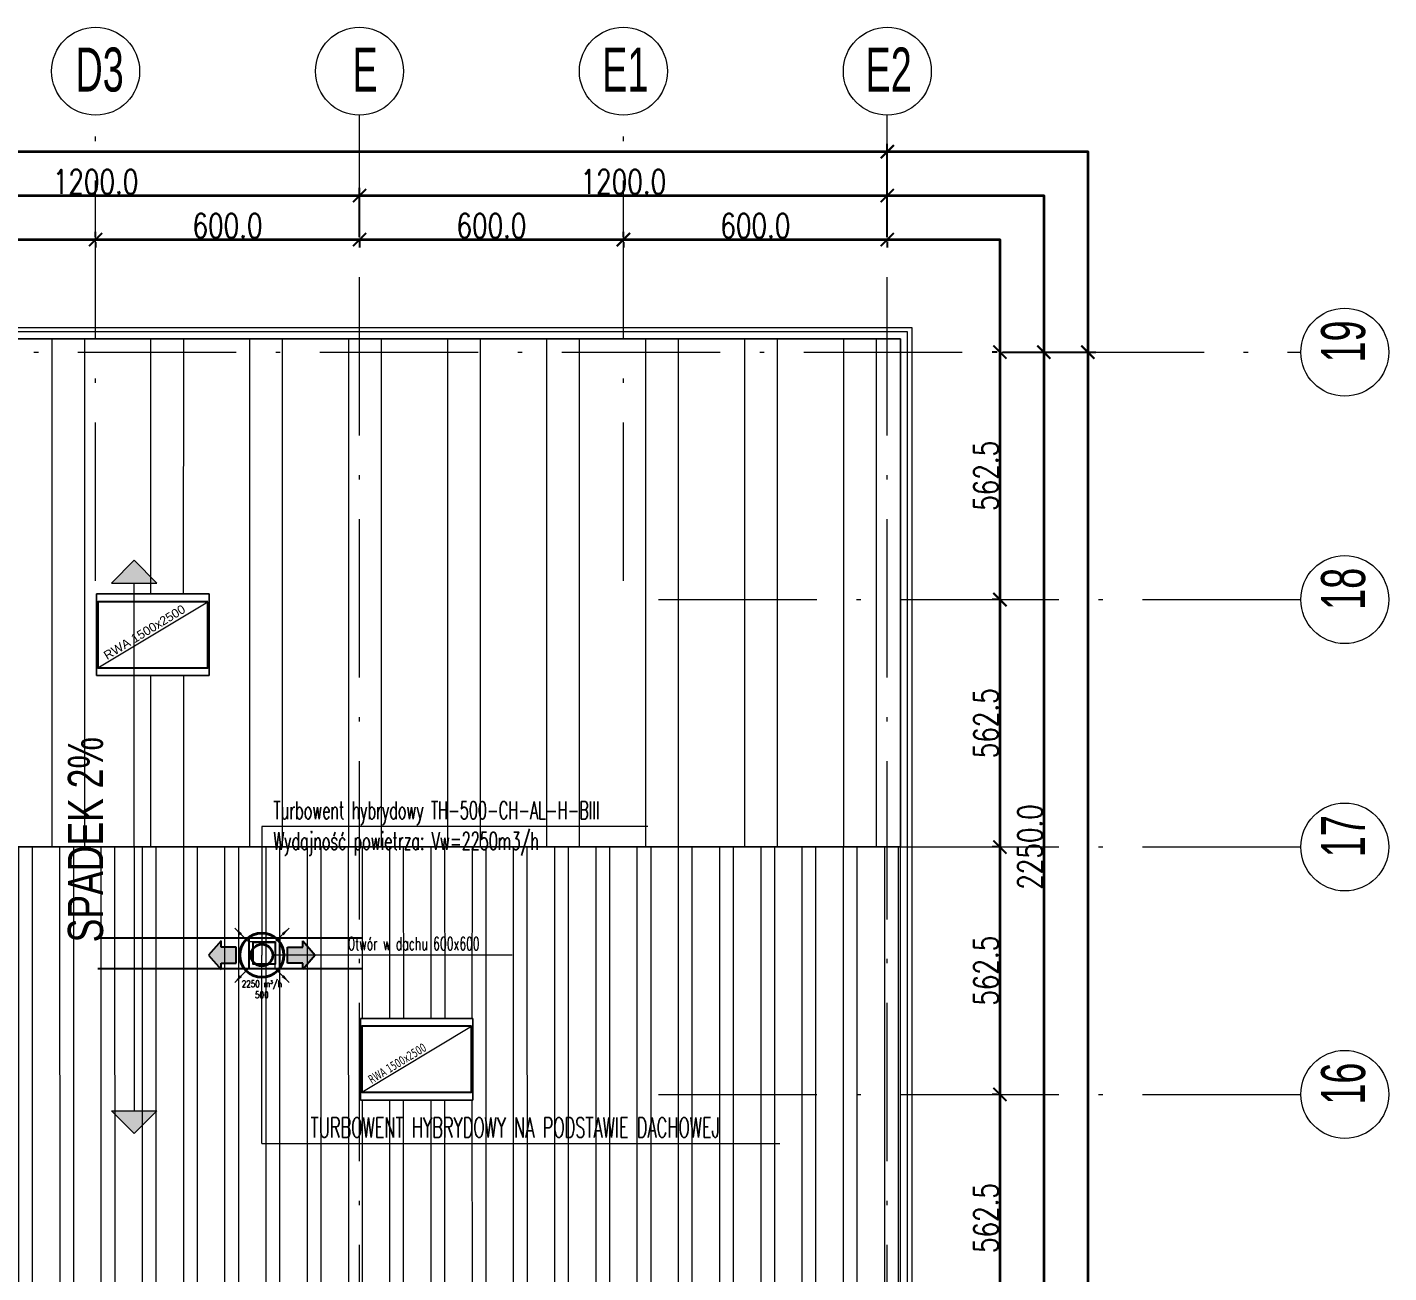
# Model space of a CAD drawing. Extents: x 6529560 to 6558080, y 5579316 to 5588131.
# Drawn here: x 6543356.3 to 6543387.26, y 5579587.29 to 5579615.61 of the extents above; entities that cross this region are included whole.
import ezdxf
from ezdxf.enums import TextEntityAlignment as Align

# ---------------------------------------------------------------- set-up
doc = ezdxf.new("R2010")
doc.units = 0
doc.header["$MEASUREMENT"] = 0
doc.header["$PDSIZE"] = -5
for name, pattern in [('ACAD_ISO10W100', [18, 12, -3, 0, -3]), ('GR_SOLID', [0]), ('STRICHLINIE', [0.75, 0.5, -0.25])]:
    doc.linetypes.add(name, pattern=pattern)
doc.layers.get('0').update_dxf_attribs({"color": 2, "linetype": 'CONTINUOUS', "lineweight": 5})
doc.layers.get('Defpoints').update_dxf_attribs({"linetype": 'CONTINUOUS'})
for name, color, linetype in [('06', 6, 'CONTINUOUS'), ('9', 1, 'CONTINUOUS'), ('_ajw_wywiew', 20, 'STRICHLINIE'), ('arch_osie opisy', 1, 'CONTINUOUS')]:
    doc.layers.add(name, color=color, linetype=linetype)
for name, color, linetype, lineweight in [('3', 4, 'CONTINUOUS', 13), ('arch_opisy', 20, 'CONTINUOUS', 13), ('arch_osie', 181, 'CONTINUOUS', 5), ('arch_powierzchnia', 6, 'CONTINUOUS', 35), ('arch_sciany zewnętrzne', 94, 'CONTINUOUS', 18), ('arch_wymiary', 2, 'CONTINUOUS', 13), ('arch_zadaszenie', 76, 'CONTINUOUS', 15), ('arch_zadaszenie klapy dymowe', 31, 'CONTINUOUS', 13), ('arch_zadaszenie_raster', 76, 'CONTINUOUS', 15), ('FLUID-W1', 7, 'CONTINUOUS', 35), ('FLUID-W1-150-ARRGR', 7, 'CONTINUOUS', 13), ('IS_CIĘŻARY', 1, 'CONTINUOUS', 25), ('IS_OTWOROWANIE', 6, 'CONTINUOUS', 35), ('IS_wentylacja opis', 7, 'CONTINUOUS', 18)]:
    doc.layers.add(name, color=color, linetype=linetype, lineweight=lineweight)
doc.styles.add('FDBES', font='simplex.shx')
doc.styles.add('simplex', font='simplex.shx', dxfattribs={"width": 0.8})
doc.styles.get("Standard").update_dxf_attribs({"font": 'arial.ttf', "width": 0.75})
doc.styles.add('styl1', font='romans.shx', dxfattribs={"width": 0.75})
doc.dimstyles.new('FDBES', dxfattribs={"dimscale": 50, "dimtxt": 4, "dimasz": 2.5, "dimexe": 0.8, "dimexo": 2, "dimgap": 1, "dimtad": 1, "dimdsep": 46, "dimtxsty": 'FDBES', "dimcen": 2.5, "dimclrd": 4, "dimclre": 5, "dimadec": 0, "dimazin": 0, "dimtfac": 1, "dimtmove": 0, "dimatfit": 3, "dimfxl": 1, "dimarcsym": 0})
doc.dimstyles.new('wymiary hala', dxfattribs={"dimtxt": 0.55, "dimasz": 0.3, "dimexe": 0.18, "dimexo": 0.0625, "dimgap": 0.04, "dimtad": 1, "dimtoh": 1, "dimdec": 1, "dimlfac": 100, "dimzin": 0, "dimdsep": 46, "dimtxsty": 'styl1', "dimblk": 'ARCHTICK', "dimcen": 0.09, "dimadec": 0, "dimazin": 0, "dimtfac": 1, "dimtdec": 1, "dimtofl": 0, "dimtmove": 0, "dimatfit": 3, "dimldrblk": 'ARCHTICK', "dimfxl": 1, "dimtolj": 1, "dimtzin": 0, "dimarcsym": 0})

# ---------------------------------------------------------------- blocks, each defined once
blk = doc.blocks.new('_ArchTick')
at = {"color": 0, "linetype": 'ByBlock', "const_width": 0.15}
blk.add_lwpolyline([(-0.5, -0.5), (0.5, 0.5)], dxfattribs=at)
blk = doc.blocks.new('*D169')
at = {"layer": 'arch_wymiary', "color": 0, "lineweight": -2, "transparency": 16777216}
for p, q in [((6543267.857, 5579610.83), (6543267.857, 5579612.96)), ((6543267.857, 5579612.78), (6543375.857, 5579612.78)), ((6543375.857, 5579610.843), (6543375.857, 5579612.96))]:
    blk.add_line(p, q, dxfattribs=at)
at = {"layer": 'Defpoints', "color": 0, "transparency": 16777216}
for p in [(6543375.857, 5579612.78), (6543267.857, 5579610.768), (6543375.857, 5579610.78)]:
    blk.add_point(p, dxfattribs=at)
at = {"layer": 'arch_wymiary', "color": 0, "lineweight": -2, "transparency": 16777216, "xscale": 0.3, "yscale": 0.3, "zscale": 0.3, "rotation": 180}
blk.add_blockref('_ArchTick', (6543267.857, 5579612.78), dxfattribs=at)
at = {"layer": 'arch_wymiary', "color": 0, "lineweight": -2, "transparency": 16777216, "xscale": 0.3, "yscale": 0.3, "zscale": 0.3}
blk.add_blockref('_ArchTick', (6543375.857, 5579612.78), dxfattribs=at)
at = {"layer": 'arch_wymiary', "color": 0, "transparency": 16777216, "insert": (6543321.857, 5579613.095), "char_height": 0.55, "attachment_point": 5, "style": 'styl1'}
blk.add_mtext('\\A1;10800.0', dxfattribs=at)
blk = doc.blocks.new('*D170')
at = {"layer": 'arch_wymiary', "color": 0, "lineweight": -2, "transparency": 16777216}
for p, q in [((6543363.857, 5579610.843), (6543363.857, 5579611.96)), ((6543375.857, 5579610.843), (6543375.857, 5579611.96)), ((6543375.857, 5579611.78), (6543363.857, 5579611.78))]:
    blk.add_line(p, q, dxfattribs=at)
at = {"layer": 'Defpoints', "color": 0, "transparency": 16777216}
for p in [(6543363.857, 5579611.78), (6543363.857, 5579610.78), (6543375.857, 5579610.78)]:
    blk.add_point(p, dxfattribs=at)
at = {"layer": 'arch_wymiary', "color": 0, "lineweight": -2, "transparency": 16777216, "xscale": 0.3, "yscale": 0.3, "zscale": 0.3, "rotation": 180}
blk.add_blockref('_ArchTick', (6543363.857, 5579611.78), dxfattribs=at)
at = {"layer": 'arch_wymiary', "color": 0, "lineweight": -2, "transparency": 16777216, "xscale": 0.3, "yscale": 0.3, "zscale": 0.3}
blk.add_blockref('_ArchTick', (6543375.857, 5579611.78), dxfattribs=at)
at = {"layer": 'arch_wymiary', "color": 0, "transparency": 16777216, "insert": (6543369.857, 5579612.095), "char_height": 0.55, "attachment_point": 5, "style": 'styl1'}
blk.add_mtext('\\A1;1200.0', dxfattribs=at)
blk = doc.blocks.new('*D171')
at = {"layer": 'arch_wymiary', "color": 0, "lineweight": -2, "transparency": 16777216}
for p, q in [((6543351.857, 5579610.843), (6543351.857, 5579611.96)), ((6543363.857, 5579610.843), (6543363.857, 5579611.96)), ((6543363.857, 5579611.78), (6543351.857, 5579611.78))]:
    blk.add_line(p, q, dxfattribs=at)
at = {"layer": 'Defpoints', "color": 0, "transparency": 16777216}
for p in [(6543351.857, 5579611.78), (6543351.857, 5579610.78), (6543363.857, 5579610.78)]:
    blk.add_point(p, dxfattribs=at)
at = {"layer": 'arch_wymiary', "color": 0, "lineweight": -2, "transparency": 16777216, "xscale": 0.3, "yscale": 0.3, "zscale": 0.3, "rotation": 180}
blk.add_blockref('_ArchTick', (6543351.857, 5579611.78), dxfattribs=at)
at = {"layer": 'arch_wymiary', "color": 0, "lineweight": -2, "transparency": 16777216, "xscale": 0.3, "yscale": 0.3, "zscale": 0.3}
blk.add_blockref('_ArchTick', (6543363.857, 5579611.78), dxfattribs=at)
at = {"layer": 'arch_wymiary', "color": 0, "transparency": 16777216, "insert": (6543357.857, 5579612.095), "char_height": 0.55, "attachment_point": 5, "style": 'styl1'}
blk.add_mtext('\\A1;1200.0', dxfattribs=at)
blk = doc.blocks.new('*D193')
at = {"layer": 'arch_wymiary', "color": 0, "lineweight": -2, "transparency": 16777216}
for p, q in [((6543351.857, 5579610.78), (6543351.857, 5579610.6)), ((6543351.857, 5579610.78), (6543357.857, 5579610.78)), ((6543357.857, 5579610.718), (6543357.857, 5579610.6))]:
    blk.add_line(p, q, dxfattribs=at)
at = {"layer": 'Defpoints', "color": 0, "transparency": 16777216}
for p in [(6543351.857, 5579610.843), (6543357.857, 5579610.78), (6543357.857, 5579610.78)]:
    blk.add_point(p, dxfattribs=at)
at = {"layer": 'arch_wymiary', "color": 0, "lineweight": -2, "transparency": 16777216, "xscale": 0.3, "yscale": 0.3, "zscale": 0.3, "rotation": 180}
blk.add_blockref('_ArchTick', (6543351.857, 5579610.78), dxfattribs=at)
at = {"layer": 'arch_wymiary', "color": 0, "lineweight": -2, "transparency": 16777216, "xscale": 0.3, "yscale": 0.3, "zscale": 0.3}
blk.add_blockref('_ArchTick', (6543357.857, 5579610.78), dxfattribs=at)
at = {"layer": 'arch_wymiary', "color": 0, "transparency": 16777216, "insert": (6543354.857, 5579611.095), "char_height": 0.55, "attachment_point": 5, "style": 'styl1'}
blk.add_mtext('\\A1;600.0', dxfattribs=at)
blk = doc.blocks.new('*D194')
at = {"layer": 'arch_wymiary', "color": 0, "lineweight": -2, "transparency": 16777216}
for p, q in [((6543357.857, 5579610.843), (6543357.857, 5579610.96)), ((6543357.857, 5579610.78), (6543363.857, 5579610.78)), ((6543363.857, 5579610.78), (6543363.857, 5579610.6))]:
    blk.add_line(p, q, dxfattribs=at)
at = {"layer": 'Defpoints', "color": 0, "transparency": 16777216}
for p in [(6543357.857, 5579610.78), (6543363.857, 5579610.843), (6543363.857, 5579610.78)]:
    blk.add_point(p, dxfattribs=at)
at = {"layer": 'arch_wymiary', "color": 0, "lineweight": -2, "transparency": 16777216, "xscale": 0.3, "yscale": 0.3, "zscale": 0.3, "rotation": 180}
blk.add_blockref('_ArchTick', (6543357.857, 5579610.78), dxfattribs=at)
at = {"layer": 'arch_wymiary', "color": 0, "lineweight": -2, "transparency": 16777216, "xscale": 0.3, "yscale": 0.3, "zscale": 0.3}
blk.add_blockref('_ArchTick', (6543363.857, 5579610.78), dxfattribs=at)
at = {"layer": 'arch_wymiary', "color": 0, "transparency": 16777216, "insert": (6543360.857, 5579611.095), "char_height": 0.55, "attachment_point": 5, "style": 'styl1'}
blk.add_mtext('\\A1;600.0', dxfattribs=at)
blk = doc.blocks.new('*D195')
at = {"layer": 'arch_wymiary', "color": 0, "lineweight": -2, "transparency": 16777216}
for p, q in [((6543363.857, 5579610.78), (6543363.857, 5579610.6)), ((6543363.857, 5579610.78), (6543369.857, 5579610.78)), ((6543369.857, 5579610.718), (6543369.857, 5579610.6))]:
    blk.add_line(p, q, dxfattribs=at)
at = {"layer": 'Defpoints', "color": 0, "transparency": 16777216}
for p in [(6543363.857, 5579610.843), (6543369.857, 5579610.78), (6543369.857, 5579610.78)]:
    blk.add_point(p, dxfattribs=at)
at = {"layer": 'arch_wymiary', "color": 0, "lineweight": -2, "transparency": 16777216, "xscale": 0.3, "yscale": 0.3, "zscale": 0.3, "rotation": 180}
blk.add_blockref('_ArchTick', (6543363.857, 5579610.78), dxfattribs=at)
at = {"layer": 'arch_wymiary', "color": 0, "lineweight": -2, "transparency": 16777216, "xscale": 0.3, "yscale": 0.3, "zscale": 0.3}
blk.add_blockref('_ArchTick', (6543369.857, 5579610.78), dxfattribs=at)
at = {"layer": 'arch_wymiary', "color": 0, "transparency": 16777216, "insert": (6543366.857, 5579611.095), "char_height": 0.55, "attachment_point": 5, "style": 'styl1'}
blk.add_mtext('\\A1;600.0', dxfattribs=at)
blk = doc.blocks.new('*D196')
at = {"layer": 'arch_wymiary', "color": 0, "lineweight": -2, "transparency": 16777216}
for p, q in [((6543369.857, 5579610.843), (6543369.857, 5579610.96)), ((6543369.857, 5579610.78), (6543375.857, 5579610.78)), ((6543375.857, 5579610.737), (6543375.857, 5579610.6))]:
    blk.add_line(p, q, dxfattribs=at)
at = {"layer": 'Defpoints', "color": 0, "transparency": 16777216}
for p in [(6543369.857, 5579610.78), (6543375.857, 5579610.8), (6543375.857, 5579610.78)]:
    blk.add_point(p, dxfattribs=at)
at = {"layer": 'arch_wymiary', "color": 0, "lineweight": -2, "transparency": 16777216, "xscale": 0.3, "yscale": 0.3, "zscale": 0.3, "rotation": 180}
blk.add_blockref('_ArchTick', (6543369.857, 5579610.78), dxfattribs=at)
at = {"layer": 'arch_wymiary', "color": 0, "lineweight": -2, "transparency": 16777216, "xscale": 0.3, "yscale": 0.3, "zscale": 0.3}
blk.add_blockref('_ArchTick', (6543375.857, 5579610.78), dxfattribs=at)
at = {"layer": 'arch_wymiary', "color": 0, "transparency": 16777216, "insert": (6543372.857, 5579611.095), "char_height": 0.55, "attachment_point": 5, "style": 'styl1'}
blk.add_mtext('\\A1;600.0', dxfattribs=at)
blk = doc.blocks.new('*D197')
at = {"layer": 'arch_wymiary', "color": 0, "lineweight": -2, "transparency": 16777216}
for p, q in [((6543378.48, 5579608.22), (6543380.597, 5579608.22)), ((6543380.417, 5579608.22), (6543380.417, 5579506.97)), ((6543378.48, 5579506.97), (6543380.597, 5579506.97))]:
    blk.add_line(p, q, dxfattribs=at)
at = {"layer": 'Defpoints', "color": 0, "transparency": 16777216}
for p in [(6543378.417, 5579608.22), (6543378.417, 5579506.97), (6543380.417, 5579506.97)]:
    blk.add_point(p, dxfattribs=at)
at = {"layer": 'arch_wymiary', "color": 0, "lineweight": -2, "transparency": 16777216, "xscale": 0.3, "yscale": 0.3, "zscale": 0.3}
for p, rotation in [((6543380.417, 5579608.22), 90), ((6543380.417, 5579506.97), 270)]:
    blk.add_blockref('_ArchTick', p, dxfattribs=dict(at, rotation=rotation))
at = {"layer": 'arch_wymiary', "color": 0, "transparency": 16777216, "insert": (6543380.102, 5579557.595), "char_height": 0.55, "attachment_point": 5, "rotation": 90, "style": 'styl1'}
blk.add_mtext('\\A1;10125.0', dxfattribs=at)
blk = doc.blocks.new('*D198')
at = {"layer": 'arch_wymiary', "color": 0, "lineweight": -2, "transparency": 16777216}
for p, q in [((6543378.542, 5579608.22), (6543379.597, 5579608.22)), ((6543379.417, 5579608.22), (6543379.417, 5579585.72)), ((6543378.48, 5579585.72), (6543379.597, 5579585.72))]:
    blk.add_line(p, q, dxfattribs=at)
at = {"layer": 'Defpoints', "color": 0, "transparency": 16777216}
for p in [(6543378.48, 5579608.22), (6543378.417, 5579585.72), (6543379.417, 5579585.72)]:
    blk.add_point(p, dxfattribs=at)
at = {"layer": 'arch_wymiary', "color": 0, "lineweight": -2, "transparency": 16777216, "xscale": 0.3, "yscale": 0.3, "zscale": 0.3}
for p, rotation in [((6543379.417, 5579608.22), 90), ((6543379.417, 5579585.72), 270)]:
    blk.add_blockref('_ArchTick', p, dxfattribs=dict(at, rotation=rotation))
at = {"layer": 'arch_wymiary', "color": 0, "transparency": 16777216, "insert": (6543379.102, 5579596.97), "char_height": 0.55, "attachment_point": 5, "rotation": 90, "style": 'styl1'}
blk.add_mtext('\\A1;2250.0', dxfattribs=at)
blk = doc.blocks.new('*D203')
at = {"layer": 'arch_wymiary', "color": 0, "lineweight": -2, "transparency": 16777216}
for p, q in [((6543378.355, 5579608.22), (6543378.237, 5579608.22)), ((6543378.417, 5579608.22), (6543378.417, 5579602.595)), ((6543378.355, 5579602.595), (6543378.237, 5579602.595))]:
    blk.add_line(p, q, dxfattribs=at)
at = {"layer": 'Defpoints', "color": 0, "transparency": 16777216}
for p in [(6543378.417, 5579608.22), (6543378.417, 5579602.595), (6543378.417, 5579602.595)]:
    blk.add_point(p, dxfattribs=at)
at = {"layer": 'arch_wymiary', "color": 0, "lineweight": -2, "transparency": 16777216, "xscale": 0.3, "yscale": 0.3, "zscale": 0.3}
for p, rotation in [((6543378.417, 5579608.22), 90), ((6543378.417, 5579602.595), 270)]:
    blk.add_blockref('_ArchTick', p, dxfattribs=dict(at, rotation=rotation))
at = {"layer": 'arch_wymiary', "color": 0, "transparency": 16777216, "insert": (6543378.102, 5579605.408), "char_height": 0.55, "attachment_point": 5, "rotation": 90, "style": 'styl1'}
blk.add_mtext('\\A1;562.5', dxfattribs=at)
blk = doc.blocks.new('*D204')
at = {"layer": 'arch_wymiary', "color": 0, "lineweight": -2, "transparency": 16777216}
for p, q in [((6543378.355, 5579602.595), (6543378.237, 5579602.595)), ((6543378.417, 5579602.595), (6543378.417, 5579596.97)), ((6543378.355, 5579596.97), (6543378.237, 5579596.97))]:
    blk.add_line(p, q, dxfattribs=at)
at = {"layer": 'Defpoints', "color": 0, "transparency": 16777216}
for p in [(6543378.417, 5579602.595), (6543378.417, 5579596.97), (6543378.417, 5579596.97)]:
    blk.add_point(p, dxfattribs=at)
at = {"layer": 'arch_wymiary', "color": 0, "lineweight": -2, "transparency": 16777216, "xscale": 0.3, "yscale": 0.3, "zscale": 0.3}
for p, rotation in [((6543378.417, 5579602.595), 90), ((6543378.417, 5579596.97), 270)]:
    blk.add_blockref('_ArchTick', p, dxfattribs=dict(at, rotation=rotation))
at = {"layer": 'arch_wymiary', "color": 0, "transparency": 16777216, "insert": (6543378.102, 5579599.783), "char_height": 0.55, "attachment_point": 5, "rotation": 90, "style": 'styl1'}
blk.add_mtext('\\A1;562.5', dxfattribs=at)
blk = doc.blocks.new('*D205')
at = {"layer": 'arch_wymiary', "color": 0, "lineweight": -2, "transparency": 16777216}
for p, q in [((6543378.355, 5579596.97), (6543378.237, 5579596.97)), ((6543378.417, 5579596.97), (6543378.417, 5579591.345)), ((6543378.355, 5579591.345), (6543378.237, 5579591.345))]:
    blk.add_line(p, q, dxfattribs=at)
at = {"layer": 'Defpoints', "color": 0, "transparency": 16777216}
for p in [(6543378.417, 5579596.97), (6543378.417, 5579591.345), (6543378.417, 5579591.345)]:
    blk.add_point(p, dxfattribs=at)
at = {"layer": 'arch_wymiary', "color": 0, "lineweight": -2, "transparency": 16777216, "xscale": 0.3, "yscale": 0.3, "zscale": 0.3}
for p, rotation in [((6543378.417, 5579596.97), 90), ((6543378.417, 5579591.345), 270)]:
    blk.add_blockref('_ArchTick', p, dxfattribs=dict(at, rotation=rotation))
at = {"layer": 'arch_wymiary', "color": 0, "transparency": 16777216, "insert": (6543378.102, 5579594.158), "char_height": 0.55, "attachment_point": 5, "rotation": 90, "style": 'styl1'}
blk.add_mtext('\\A1;562.5', dxfattribs=at)
blk = doc.blocks.new('*D206')
at = {"layer": 'arch_wymiary', "color": 0, "lineweight": -2, "transparency": 16777216}
for p, q in [((6543378.355, 5579591.345), (6543378.237, 5579591.345)), ((6543378.417, 5579591.345), (6543378.417, 5579585.72)), ((6543378.417, 5579585.72), (6543378.237, 5579585.72))]:
    blk.add_line(p, q, dxfattribs=at)
at = {"layer": 'Defpoints', "color": 0, "transparency": 16777216}
for p in [(6543378.417, 5579591.345), (6543378.417, 5579585.72), (6543378.48, 5579585.72)]:
    blk.add_point(p, dxfattribs=at)
at = {"layer": 'arch_wymiary', "color": 0, "lineweight": -2, "transparency": 16777216, "xscale": 0.3, "yscale": 0.3, "zscale": 0.3}
for p, rotation in [((6543378.417, 5579591.345), 90), ((6543378.417, 5579585.72), 270)]:
    blk.add_blockref('_ArchTick', p, dxfattribs=dict(at, rotation=rotation))
at = {"layer": 'arch_wymiary', "color": 0, "transparency": 16777216, "insert": (6543378.102, 5579588.533), "char_height": 0.55, "attachment_point": 5, "rotation": 90, "style": 'styl1'}
blk.add_mtext('\\A1;562.5', dxfattribs=at)
blk = doc.blocks.new('w2_1')
at = {"layer": '3', "lineweight": 25, "elevation": 7.783}
for points in [[(6543044.329, 5579880.741), (6543050.329, 5579880.741)], [(6543047.759, 5579880.741), (6543047.759, 5579880.041)], [(6543048.459, 5579880.741), (6543048.459, 5579880.041)], [(6543044.329, 5579880.041), (6543050.329, 5579880.041)]]:
    blk.add_lwpolyline(points, dxfattribs=at)
at = {"layer": '9', "lineweight": 25, "elevation": 7.783}
blk.add_lwpolyline([(6543047.859, 5579880.641), (6543048.359, 5579880.641), (6543048.359, 5579880.141), (6543047.859, 5579880.141)], close=True, dxfattribs=at)
blk = doc.blocks.new('*U985')
at = {"color": 0, "linetype": 'ByBlock', "lineweight": -2, "extrusion": (-1, 4e-16, -1e-16)}
blk.add_ellipse((0, 0), major_axis=(0, -500), ratio=1, start_param=-1.570796, end_param=4.712389, dxfattribs=at)
at = {"color": 0, "linetype": 'ByBlock', "lineweight": -2, "extrusion": (1, -4e-16, 1e-16)}
for major_axis in [(0, -500), (0, -250)]:
    blk.add_ellipse((0, 0), major_axis=major_axis, ratio=1, start_param=-1.570796, end_param=4.712389, dxfattribs=at)
at = {"color": 3, "linetype": 'Continuous', "lineweight": -3, "extrusion": (-1, 4e-16, -1e-16)}
blk.add_ellipse((0, 0), major_axis=(0, -250), ratio=1, start_param=-1.570796, end_param=4.712389, dxfattribs=at)
blk = doc.blocks.new('*U983')
at = {"color": 3, "linetype": 'Continuous', "lineweight": -3, "extrusion": (1, 2e-16, 2e-16)}
blk.add_ellipse((0, 0), major_axis=(0, 0, -250), ratio=1, start_param=-1.570796, end_param=4.712389, dxfattribs=at)
at = {"color": 3, "linetype": 'Continuous', "lineweight": -3, "extrusion": (-1, -2e-16, -2e-16)}
blk.add_ellipse((0, 0), major_axis=(0, 0, -250), ratio=1, start_param=-1.570796, end_param=4.712389, dxfattribs=at)
blk = doc.blocks.new('*U984')
at = {"color": 3, "linetype": 'Continuous', "lineweight": -3, "extrusion": (1, 2e-16, 2e-16)}
blk.add_ellipse((0, 0), major_axis=(0, 0, -250), ratio=1, start_param=-1.570796, end_param=4.712389, dxfattribs=at)
at = {"color": 3, "linetype": 'Continuous', "lineweight": -3, "extrusion": (-1, -2e-16, -2e-16)}
blk.add_ellipse((0, 0), major_axis=(0, 0, -250), ratio=1, start_param=-1.570796, end_param=4.712389, dxfattribs=at)
blk = doc.blocks.new('*U1017')
blk.add_leader([(-297, -297), (0, 0)], dimstyle='FDBES', override={"dimscale": 80, "dimclrd": 7})
blk = doc.blocks.new('*U1018')
blk.add_leader([(297, -297), (0, 0)], dimstyle='FDBES', override={"dimscale": 80, "dimclrd": 7})
blk = doc.blocks.new('*U1019')
blk.add_leader([(-297, 297), (0, 0)], dimstyle='FDBES', override={"dimscale": 80, "dimclrd": 7})
blk = doc.blocks.new('*U1020')
blk.add_leader([(297, 297), (0, 0)], dimstyle='FDBES', override={"dimscale": 80, "dimclrd": 7})

msp = doc.modelspace()

# ---------------------------------------------------------------- hatches: boundary and pattern name
at = {"layer": '_ajw_wywiew', "linetype": 'Continuous'}
for points in [[(6543360.7089, 5579594.3262), (6543360.7089, 5579594.184), (6543360.4281, 5579594.5102), (6543360.7089, 5579594.8363), (6543360.7089, 5579594.6942), (6543361.0525, 5579594.6942), (6543361.0525, 5579594.3262)], [(6543362.5662, 5579594.3262), (6543362.5662, 5579594.184), (6543362.8469, 5579594.5102), (6543362.5662, 5579594.8363), (6543362.5662, 5579594.6942), (6543362.2225, 5579594.6942), (6543362.2225, 5579594.3262)]]:
    msp.add_hatch(color=256, dxfattribs=at).paths.add_polyline_path(points)
at = {"layer": 'arch_opisy', "linetype": 'GR_SOLID'}
for points in [[(6543358.2165, 5579602.9706), (6543358.7336, 5579603.4878), (6543359.2508, 5579602.9706)], [(6543358.2165, 5579590.9706), (6543358.7336, 5579590.4535), (6543359.2508, 5579590.9706)]]:
    msp.add_hatch(color=8, dxfattribs=at).paths.add_polyline_path(points)
at = {"layer": 'arch_zadaszenie_raster'}
h = msp.add_hatch(dxfattribs=at)
h.set_pattern_fill('ANSI32,_O', color=256, scale=6, angle=45)
h.set_pattern_definition([(90, (-75.1374, 0), (-2.25, 4e-16), []), (90, (-74.3874, 0.75), (-2.25, 4e-16), [])])
h.paths.add_polyline_path([(6543267.5571, 5579608.5202), (6543376.1571, 5579608.5202), (6543376.1571, 5579596.9702), (6543267.5571, 5579596.9702)])
h.paths.add_polyline_path([(6543357.8771, 5579602.7262), (6543360.4371, 5579602.7262), (6543360.4371, 5579600.8662), (6543357.8771, 5579600.8662)], flags=16)
h.paths.add_polyline_path([(6543345.8771, 5579602.7267), (6543348.4371, 5579602.7267), (6543348.4371, 5579600.8667), (6543345.8771, 5579600.8667)], flags=16)
h.paths.add_polyline_path([(6543333.8771, 5579602.7262), (6543336.4371, 5579602.7262), (6543336.4371, 5579600.8662), (6543333.8771, 5579600.8662)], flags=16)
h.paths.add_polyline_path([(6543282.8571, 5579599.2202), (6543321.8571, 5579599.2202), (6543321.8571, 5579596.9702), (6543282.8571, 5579596.9702)])
h = msp.add_hatch(dxfattribs=at)
h.set_pattern_fill('ANSI32,_O', color=256, scale=2.5, angle=45)
h.set_pattern_definition([(90, (-75.1374, 0), (-0.9375, 2e-16), []), (90, (-74.8249, 0.3125), (-0.9375, 2e-16), [])])
h.paths.add_polyline_path([(6543376.1571, 5579596.9697), (6543267.5571, 5579596.9697), (6543267.5571, 5579585.7202), (6543376.1571, 5579585.7202)])
h.paths.add_polyline_path([(6543339.8771, 5579593.0739), (6543342.4371, 5579593.0739), (6543342.4371, 5579591.2139), (6543339.8771, 5579591.2139)], flags=16)
h.paths.add_polyline_path([(6543351.8771, 5579593.0739), (6543354.4371, 5579593.0739), (6543354.4371, 5579591.2139), (6543351.8771, 5579591.2139)], flags=16)
h.paths.add_polyline_path([(6543363.8771, 5579593.0739), (6543366.4371, 5579593.0739), (6543366.4371, 5579591.2139), (6543363.8771, 5579591.2139)], flags=16)
h.paths.add_polyline_path([(6543282.8571, 5579596.9702), (6543321.8571, 5579596.9702), (6543321.8571, 5579594.7124), (6543282.8571, 5579594.7124)])

# ---------------------------------------------------------------- linework, layer by layer
at = {"layer": '06', "elevation": -7.3391}
for points in [[(6543360.4071, 5579602.5442), (6543357.9071, 5579602.5442), (6543357.9071, 5579601.0442), (6543360.4071, 5579601.0442)], [(6543366.4071, 5579592.8939), (6543363.9071, 5579592.8939), (6543363.9071, 5579591.3939), (6543366.4071, 5579591.3939)]]:
    msp.add_lwpolyline(points, close=True, dxfattribs=at)
at = {"layer": '_ajw_wywiew', "linetype": 'Continuous'}
for p, q in [((6543360.7089, 5579594.8363, 7.0659), (6543360.4281, 5579594.5102, 7.0659)), ((6543360.7089, 5579594.6942, 7.0659), (6543360.7089, 5579594.8363, 7.0659)), ((6543362.5662, 5579594.6942, 7.0659), (6543362.5662, 5579594.8363, 7.0659)), ((6543362.5662, 5579594.8363, 7.0659), (6543362.8469, 5579594.5102, 7.0659)), ((6543360.4281, 5579594.5102, 7.0659), (6543360.7089, 5579594.184, 7.0659)), ((6543361.0525, 5579594.6942, 7.0659), (6543360.7089, 5579594.6942, 7.0659)), ((6543361.0525, 5579594.3262, 7.0659), (6543361.0525, 5579594.6942, 7.0659)), ((6543362.2225, 5579594.3262, 7.0659), (6543362.2225, 5579594.6942, 7.0659)), ((6543362.2225, 5579594.6942, 7.0659), (6543362.5662, 5579594.6942, 7.0659)), ((6543362.8469, 5579594.5102, 7.0659), (6543362.5662, 5579594.184, 7.0659)), ((6543360.7089, 5579594.3262, 7.0659), (6543361.0525, 5579594.3262, 7.0659)), ((6543360.7089, 5579594.184, 7.0659), (6543360.7089, 5579594.3262, 7.0659)), ((6543362.5662, 5579594.3262, 7.0659), (6543362.2225, 5579594.3262, 7.0659)), ((6543362.5662, 5579594.184, 7.0659), (6543362.5662, 5579594.3262, 7.0659))]:
    msp.add_line(p, q, dxfattribs=at)
at = {"layer": 'arch_opisy', "color": 8}
for q in [(6543358.7336, 5579602.9706), (6543358.7336, 5579590.9706)]:
    msp.add_line((6543358.7336, 5579596.9706), q, dxfattribs=at)
at = {"layer": 'arch_opisy', "color": 8, "extrusion": (0, 0, -1)}
for points in [[(-6543358.2165, 5579602.9706), (-6543359.2508, 5579602.9706), (-6543358.7336, 5579603.4878), (-6543358.2165, 5579602.9706)], [(-6543358.2165, 5579590.9706), (-6543359.2508, 5579590.9706), (-6543358.7336, 5579590.4535), (-6543358.2165, 5579590.9706)]]:
    msp.add_lwpolyline(points, dxfattribs=at)
at = {"layer": 'arch_osie', "linetype": 'ACAD_ISO10W100', "ltscale": 0.3, "extrusion": (-4.94832e-09, -8.0265e-10, 1)}
for points in [[(6543357.8571, 5579603.0202), (6543357.8571, 5579613.6084)], [(6543363.8571, 5579501.825), (6543363.8571, 5579613.6084)], [(6543369.8571, 5579603.0202), (6543369.8571, 5579613.6084)], [(6543375.8571, 5579501.825), (6543375.8571, 5579613.6084)], [(6543258.4571, 5579608.2202), (6543385.2571, 5579608.2202)], [(6543370.6571, 5579602.5952), (6543385.2571, 5579602.5952)], [(6543370.6571, 5579596.9702), (6543385.2571, 5579596.9702)], [(6543370.6571, 5579591.3451), (6543385.2571, 5579591.3451)]]:
    msp.add_lwpolyline(points, dxfattribs=at)
at = {"layer": 'arch_osie'}
for centre in [(6543357.8571, 5579614.6084, 6.5405), (6543363.8571, 5579614.6084, 6.5405), (6543369.8571, 5579614.6084, 6.5405), (6543375.8571, 5579614.6084, 6.5405), (6543386.2571, 5579608.2202, 13.8796), (6543386.2571, 5579602.5952, 13.8796), (6543386.2571, 5579596.9702, 13.8796), (6543386.2571, 5579591.3452, 13.8796)]:
    msp.add_circle(centre, 1, dxfattribs=at)
at = {"layer": 'arch_powierzchnia'}
for points in [[(6543263.2971, 5579612.7802), (6543380.4171, 5579612.7802), (6543380.4171, 5579502.4102), (6543263.2971, 5579502.4102)], [(6543264.2971, 5579611.7802), (6543379.4171, 5579611.7802), (6543379.4171, 5579503.4102), (6543264.2971, 5579503.4102)], [(6543265.2971, 5579610.7802), (6543378.4171, 5579610.7802), (6543378.4171, 5579504.4102), (6543265.2971, 5579504.4102)]]:
    msp.add_lwpolyline(points, close=True, dxfattribs=at)
at = {"layer": 'arch_sciany zewnętrzne'}
for points in [[(6543267.2971, 5579608.7802), (6543376.4171, 5579608.7802), (6543376.4171, 5579506.4102), (6543267.2971, 5579506.4102)], [(6543267.3972, 5579608.6802), (6543267.3972, 5579517.9701), (6543376.3171, 5579517.9701), (6543376.3171, 5579608.6802)], [(6543267.5572, 5579608.5202), (6543267.5572, 5579518.2102), (6543376.1571, 5579518.2102), (6543376.1571, 5579608.5202)]]:
    msp.add_lwpolyline(points, close=True, dxfattribs=at)
at = {"layer": 'arch_zadaszenie'}
for points in [[(6543267.5571, 5579608.5202), (6543376.1571, 5579608.5202), (6543376.1571, 5579596.9702), (6543267.5571, 5579596.9702)], [(6543357.8771, 5579602.7262), (6543360.4371, 5579602.7262), (6543360.4371, 5579600.8662), (6543357.8771, 5579600.8662)], [(6543376.1571, 5579596.9697), (6543267.5571, 5579596.9697), (6543267.5571, 5579585.7202), (6543376.1571, 5579585.7202)], [(6543363.8771, 5579593.0739), (6543366.4371, 5579593.0739), (6543366.4371, 5579591.2139), (6543363.8771, 5579591.2139)]]:
    msp.add_lwpolyline(points, close=True, dxfattribs=at)
at = {"layer": 'arch_zadaszenie klapy dymowe'}
for p, q in [((6543360.4371, 5579602.7262), (6543357.8771, 5579602.7262)), ((6543357.8771, 5579602.7262), (6543357.8771, 5579600.8662)), ((6543357.9071, 5579601.0462), (6543357.9071, 5579602.5462)), ((6543357.9071, 5579602.5462), (6543360.4071, 5579602.5462)), ((6543357.9071, 5579601.0462), (6543360.4071, 5579602.5462)), ((6543357.9071, 5579601.0462), (6543360.4071, 5579602.5462)), ((6543360.4071, 5579602.5462), (6543360.4071, 5579601.0462)), ((6543360.4071, 5579602.5462), (6543360.4071, 5579601.0462)), ((6543360.4371, 5579600.8662), (6543360.4371, 5579602.7262)), ((6543360.4071, 5579601.0462), (6543357.9071, 5579601.0462)), ((6543360.4071, 5579601.0462), (6543357.9071, 5579601.0462)), ((6543357.8771, 5579600.8662), (6543360.4371, 5579600.8662)), ((6543363.9071, 5579591.3939), (6543366.4071, 5579592.8939))]:
    msp.add_line(p, q, dxfattribs=at)
for points in [[(6543366.4371, 5579591.2139), (6543366.4371, 5579593.0739), (6543363.8771, 5579593.0739), (6543363.8771, 5579591.2139)], [(6543363.9071, 5579591.3939), (6543363.9071, 5579592.8939), (6543366.4071, 5579592.8939), (6543366.4071, 5579591.3939)]]:
    msp.add_lwpolyline(points, close=True, dxfattribs=at)
msp.add_lwpolyline([(6543366.4071, 5579592.8939), (6543366.4071, 5579591.3939), (6543363.9071, 5579591.3939), (6543366.4071, 5579592.8939)], dxfattribs=at)
at = {"layer": 'IS_OTWOROWANIE', "color": 2, "lineweight": 0}
msp.add_line((6543361.6375, 5579590.2291, -7352.701), (6543361.6375, 5579594.5102, 7.4959), dxfattribs=at)
at = {"layer": 'IS_OTWOROWANIE', "lineweight": 0}
msp.add_line((6543367.3318, 5579594.5102, 7.4959), (6543361.9375, 5579594.5102, 7.0886), dxfattribs=at)
at = {"layer": 'IS_OTWOROWANIE', "lineweight": 0, "elevation": 7.0659}
msp.add_lwpolyline([(6543361.3375, 5579594.2102), (6543361.9375, 5579594.2102), (6543361.9375, 5579594.8102), (6543361.3375, 5579594.8102)], close=True, dxfattribs=at)
at = {"layer": 'IS_OTWOROWANIE', "color": 2, "lineweight": 0, "elevation": -7352.701}
msp.add_lwpolyline([(6543361.6375, 5579590.2291), (6543373.4169, 5579590.2291)], dxfattribs=at)
at = {"layer": 'IS_wentylacja opis', "elevation": 7.4959}
msp.add_lwpolyline([(6543370.4107, 5579597.434), (6543361.6375, 5579597.434), (6543361.6375, 5579594.5102)], dxfattribs=at)

# ---------------------------------------------------------------- block references
at = {"layer": '3', "lineweight": 25}
msp.add_blockref('w2_1', (313.5806, -285.8358, -0.0369), dxfattribs=at)
at = {"layer": 'FLUID-W1', "color": 3, "linetype": 'Continuous', "extrusion": (1, -3e-16, 1e-16), "xscale": 0.0009999999920032, "yscale": 0.0009999999920032, "zscale": 0.0009999999920032, "rotation": 90.00000000000003}
msp.add_blockref('*U985', (5579594.5102, 7.7459, 6543361.6375), dxfattribs=at)
at = {"layer": 'FLUID-W1', "color": 3, "linetype": 'Continuous', "extrusion": (0, -1, -2e-16), "xscale": 0.0009999999920032, "yscale": 0.0009999999920032, "zscale": 0.0009999999920032, "rotation": 270}
for name, p in [('*U983', (6543361.6375, 7.0659, -5579594.5102)), ('*U984', (6543361.6375, 7.6559, -5579594.5102))]:
    msp.add_blockref(name, p, dxfattribs=at)
at = {"layer": 'FLUID-W1-150-ARRGR', "xscale": 0.0009999999920032, "yscale": 0.0009999999920032, "zscale": 0.0009999999920032, "rotation": 90.00000000000003}
for name, p in [('*U1020', (6543361.3168, 5579594.8309, 7.8759)), ('*U1018', (6543361.9582, 5579594.8309, 7.8759)), ('*U1019', (6543361.3168, 5579594.1895, 7.8759)), ('*U1017', (6543361.9582, 5579594.1895, 7.8759))]:
    msp.add_blockref(name, p, dxfattribs=at)

# ---------------------------------------------------------------- texts
at = {"layer": 'arch_opisy', "color": 8, "width": 0.722959}
msp.add_text('SPADEK 2%', height=0.8, rotation=90, dxfattribs=at).set_placement((6543358.0272, 5579594.8016, 13.8796))
at = {"layer": 'arch_osie opisy', "char_height": 1, "width": 1.5, "attachment_point": 1}
for s, insert in [('{\\fArial Narrow|b0|i0|c238|p34;D3}', (6543357.3995, 5579615.1464, 6.5405)), ('{\\fArial Narrow|b0|i0|c238|p34;E}', (6543363.6959, 5579615.1464, 6.5405)), ('{\\fArial Narrow|b0|i0|c238|p34;E1}', (6543369.3751, 5579615.1464, 6.5405)), ('{\\fArial Narrow|b0|i0|c238|p34;E2}', (6543375.3618, 5579615.1464, 6.5405))]:
    msp.add_mtext(s, dxfattribs=dict(at, insert=insert))
at = {"layer": 'arch_osie opisy', "char_height": 1, "width": 1.5, "attachment_point": 1, "rotation": 90}
for s, insert in [('{\\fArial Narrow|b0|i0|c238|p34;19}', (6543385.7191, 5579607.987, 13.8796)), ('\\pt1;{\\fArial Narrow|b0|i0|c238|p34;18}', (6543385.7191, 5579602.362, 13.8796)), ('{\\fArial Narrow|b0|i0|c238|p34;17}', (6543385.7191, 5579596.737, 13.8796)), ('{\\fArial Narrow|b0|i0|c238|p34;16}', (6543385.7191, 5579591.112, 13.8796))]:
    msp.add_mtext(s, dxfattribs=dict(at, insert=insert))
at = {"layer": 'arch_zadaszenie klapy dymowe'}
msp.add_text('RWA 1500x2500', height=0.2, rotation=31.45802, dxfattribs=at).set_placement((6543358.1197, 5579601.2176, 13.8796))
at = {"layer": 'arch_zadaszenie klapy dymowe', "insert": (6543364.0304, 5579591.7501, 6.5405), "char_height": 0.2, "width": 2.165027, "attachment_point": 1, "rotation": 31.45802}
msp.add_mtext('{\\fTahoma|b0|i0|c0|p34;RWA 1500x2500}', dxfattribs=at)
at = {"layer": 'FLUID-W1-150-ARRGR', "color": 7, "insert": (6543361.6375, 5579593.7329, 7.0659), "char_height": 0.15, "attachment_point": 5, "style": 'simplex'}
msp.add_mtext('2250 m{\\A2;\\H0.5x;3}/h\\P500', dxfattribs=at)
at = {"layer": 'IS_CIĘŻARY', "color": 2, "style": 'simplex', "width": 0.6}
msp.add_text('TURBOWENT HYBRYDOWY NA PODSTAWIE DACHOWEJ', height=0.45, dxfattribs=at).set_placement((6543367.3965, 5579590.3685, -7352.701), align=Align.CENTER)
at = {"layer": 'IS_OTWOROWANIE', "lineweight": 0, "style": 'simplex', "width": 0.6}
msp.add_text('Otwór w dachu 600x600', height=0.3, dxfattribs=at).set_placement((6543363.5885, 5579594.7726, 21.4455), align=Align.MIDDLE_LEFT)
at = {"layer": 'IS_wentylacja opis', "style": 'simplex', "width": 0.6}
for s, p in [('Turbowent hybrydowy TH-500-CH-AL-H-BIII', (6543361.901, 5579597.8064, 21.4455)), ('Wydajność powietrza: Vw=2250m3/h', (6543361.901, 5579597.1085, 21.4455))]:
    msp.add_text(s, height=0.4, dxfattribs=at).set_placement(p, align=Align.MIDDLE_LEFT)

# ---------------------------------------------------------------- dimensions: what is measured, and where the dimension line sits
at = {"layer": 'arch_wymiary'}
for base, p1, p2, picture, middle in [((6543375.8571, 5579612.7802), (6543267.8571, 5579610.7677, 6.5405), (6543375.8571, 5579610.7802, 6.5405), '*D169', (6543321.8571, 5579613.0952)), ((6543363.8571, 5579611.7802), (6543375.8571, 5579610.7802, 6.5405), (6543363.8571, 5579610.7802, 6.5405), '*D170', (6543369.8571, 5579612.0952))]:
    dim = msp.add_linear_dim(base=base, p1=p1, p2=p2, dimstyle='wymiary hala', dxfattribs=at)
    dim.commit()
    dim.dimension.update_dxf_attribs({"geometry": picture, "text_midpoint": middle})
for base, p1, p2, picture, middle in [((6543351.8571, 5579611.7802), (6543363.8571, 5579610.7802, 6.5405), (6543351.8571, 5579610.7802, 6.5405), '*D171', (6543357.8571, 5579612.0952)), ((6543357.8571, 5579610.7802), (6543351.8571, 5579610.8427), (6543357.8571, 5579610.7802, 6.5405), '*D193', (6543354.8571, 5579611.0952)), ((6543363.8571, 5579610.7802), (6543357.8571, 5579610.7802, 6.5405), (6543363.8571, 5579610.8427), '*D194', (6543360.8571, 5579611.0952)), ((6543369.8571, 5579610.7802), (6543363.8571, 5579610.8427), (6543369.8571, 5579610.7802, 6.5405), '*D195', (6543366.8571, 5579611.0952)), ((6543375.8571, 5579610.7802), (6543369.8571, 5579610.7802, 6.5405), (6543375.8571, 5579610.7999), '*D196', (6543372.8571, 5579611.0952))]:
    dim = msp.add_linear_dim(base=base, p1=p1, p2=p2, dimstyle='wymiary hala', override={"dimtmove": 1}, dxfattribs=at)
    dim.commit()
    dim.dimension.update_dxf_attribs({"geometry": picture, "text_midpoint": middle})
for base, p1, p2, picture, middle in [((6543378.4171, 5579602.5952), (6543378.4171, 5579608.2202), (6543378.4171, 5579602.5952, 6.5405), '*D203', (6543378.1021, 5579605.4077)), ((6543380.4171, 5579506.9702), (6543378.4171, 5579608.2202, 6.5405), (6543378.4171, 5579506.9702, 13.8796), '*D197', (6543380.1021, 5579557.5952)), ((6543379.4171, 5579585.7201), (6543378.4796, 5579608.2202), (6543378.4171, 5579585.7201, 6.5405), '*D198', (6543379.1021, 5579596.9702))]:
    dim = msp.add_linear_dim(base=base, p1=p1, p2=p2, angle=90, dimstyle='wymiary hala', dxfattribs=at)
    dim.commit()
    dim.dimension.update_dxf_attribs({"geometry": picture, "text_midpoint": middle})
for base, p1, p2, picture, middle in [((6543378.4171, 5579596.9702), (6543378.4171, 5579602.5952, 6.5405), (6543378.4171, 5579596.9702, 6.5405), '*D204', (6543378.1021, 5579599.7827)), ((6543378.4171, 5579591.3451), (6543378.4171, 5579596.9702, 6.5405), (6543378.4171, 5579591.3451, 6.5405), '*D205', (6543378.1021, 5579594.1577)), ((6543378.4171, 5579585.7201), (6543378.4171, 5579591.3451, 6.5405), (6543378.4796, 5579585.7201), '*D206', (6543378.1021, 5579588.5326))]:
    dim = msp.add_linear_dim(base=base, p1=p1, p2=p2, angle=90, dimstyle='wymiary hala', override={"dimtmove": 1}, dxfattribs=at)
    dim.commit()
    dim.dimension.update_dxf_attribs({"geometry": picture, "text_midpoint": middle})

doc.saveas('drawing.dxf')
